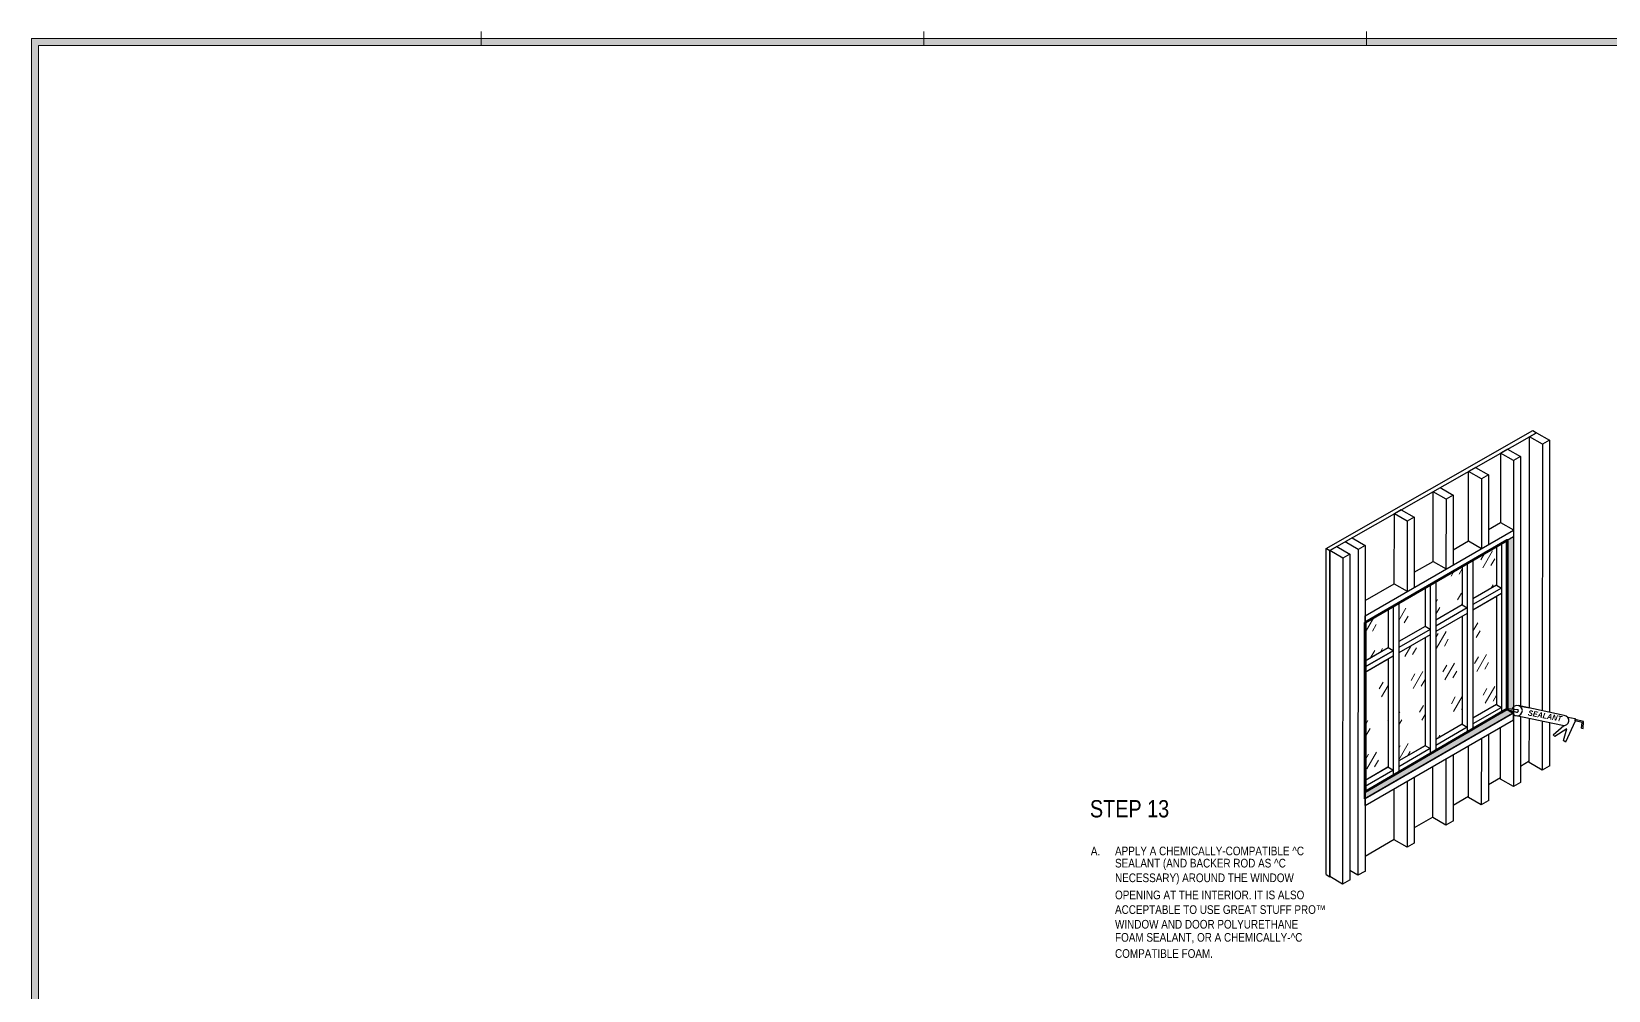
# Model space of a CAD drawing. Header units: inches. Extents: x -17.6 to 82.3, y -15.1 to 23.2.
# Drawn here: x 37.21 to 65.71, y 5.85 to 23.19 of the extents above; entities that cross this region are included whole.
import ezdxf

# ---------------------------------------------------------------- set-up
doc = ezdxf.new("R2010")
doc.units = ezdxf.units.IN
doc.header["$MEASUREMENT"] = 0
for name, color, linetype, lineweight in [('.ATI-DETAIL', 7, 'Continuous', 0), ('.ATI-HATCH', 7, 'Continuous', 0), ('.ATI-TEXT', 7, 'Continuous', 0), ('G-ANNO-TTLB', 7, 'Continuous', 0), ('TYVEK', 7, 'Continuous', 0), ('X-REF - TRACED', 7, 'Continuous', 0)]:
    doc.layers.add(name, color=color, linetype=linetype, lineweight=lineweight)

# ---------------------------------------------------------------- blocks, each defined once
blk = doc.blocks.new('Block_401')
at = {"layer": '.ATI-TEXT', "char_height": 0.2, "attachment_point": 7}
for s, insert in [('\\C18;\\c0;\\FArial Narrow|b0|i0|c1;\\H0.156250;\\W1.000000;A.', (56.358, 8.296)), ('\\C18;\\c0;\\FArial Narrow|b0|i0|c1;\\H0.156250;\\W1.000000;APPLY A CHEMICALLY-COMPATIBLE ^C', (56.795, 8.296)), ('\\C18;\\c0;\\FArial Narrow|b0|i0|c1;\\H0.156250;\\W1.000000;SEALANT (AND BACKER ROD AS ^C', (56.795, 8.031)), ('\\C18;\\c0;\\FArial Narrow|b0|i0|c1;\\H0.156250;\\W1.000000;NECESSARY) AROUND THE WINDOW ', (56.795, 7.766)), ('\\C18;\\c0;\\FArial Narrow|b0|i0|c1;\\H0.156250;\\W1.000000;OPENING AT THE INTERIOR. IT IS ALSO ', (56.795, 7.501)), ('\\C18;\\c0;\\FArial Narrow|b0|i0|c1;\\H0.156250;\\W1.000000;ACCEPTABLE TO USE GREAT STUFF PRO™ ', (56.795, 7.236)), ('\\C18;\\c0;\\FArial Narrow|b0|i0|c1;\\H0.156250;\\W1.000000;WINDOW AND DOOR POLYURETHANE ', (56.795, 6.971)), ('\\C18;\\c0;\\FArial Narrow|b0|i0|c1;\\H0.156250;\\W1.000000;FOAM SEALANT, OR A CHEMICALLY-^C', (56.795, 6.707)), ('\\C18;\\c0;\\FArial Narrow|b0|i0|c1;\\H0.156250;\\W1.000000;COMPATIBLE FOAM.', (56.795, 6.442))]:
    blk.add_mtext(s, dxfattribs=dict(at, insert=insert))
blk = doc.blocks.new('Block_424')
at = {"layer": '.ATI-DETAIL'}
for points, knots in [([(63.688, 13.879), (63.688, 13.879), (63.264, 13.634), (63.264, 13.634), (63.264, 13.634), (63.264, 12.936), (63.264, 12.936), (63.264, 12.936), (63.688, 13.18), (63.688, 13.18), (63.688, 13.18), (63.688, 13.261), (63.688, 13.261), (63.688, 13.261), (63.688, 13.879), (63.688, 13.879)], [0, 0, 0, 0, 1, 1, 1, 2, 2, 2, 3, 3, 3, 4, 4, 4, 5, 5, 5, 5]), ([(63.069, 13.109), (63.069, 13.109), (63.069, 13.521), (63.069, 13.521), (63.069, 13.521), (62.594, 13.247), (62.594, 13.247), (62.594, 13.247), (62.594, 12.548), (62.594, 12.548), (62.594, 12.548), (63.069, 12.823), (63.069, 12.823), (63.069, 12.823), (63.069, 13.109), (63.069, 13.109)], [0, 0, 0, 0, 1, 1, 1, 2, 2, 2, 3, 3, 3, 4, 4, 4, 5, 5, 5, 5]), ([(62.398, 13.134), (62.398, 13.134), (61.923, 12.86), (61.923, 12.86), (61.923, 12.86), (61.923, 12.161), (61.923, 12.161), (61.923, 12.161), (62.398, 12.435), (62.398, 12.435), (62.398, 12.435), (62.398, 12.516), (62.398, 12.516), (62.398, 12.516), (62.398, 13.134), (62.398, 13.134)], [0, 0, 0, 0, 1, 1, 1, 2, 2, 2, 3, 3, 3, 4, 4, 4, 5, 5, 5, 5]), ([(63.688, 12.975), (63.688, 12.975), (63.264, 12.73), (63.264, 12.73), (63.264, 12.73), (63.264, 10.78), (63.264, 10.78), (63.264, 10.78), (63.688, 11.025), (63.688, 11.025), (63.688, 11.025), (63.688, 12.975), (63.688, 12.975)], [0, 0, 0, 0, 1, 1, 1, 2, 2, 2, 3, 3, 3, 4, 4, 4, 4]), ([(61.728, 12.747), (61.728, 12.747), (61.313, 12.508), (61.313, 12.508), (61.313, 12.508), (61.313, 11.809), (61.313, 11.809), (61.313, 11.809), (61.728, 12.048), (61.728, 12.048), (61.728, 12.048), (61.728, 12.129), (61.728, 12.129), (61.728, 12.129), (61.728, 12.747), (61.728, 12.747)], [0, 0, 0, 0, 1, 1, 1, 2, 2, 2, 3, 3, 3, 4, 4, 4, 5, 5, 5, 5]), ([(63.069, 12.617), (63.069, 12.617), (62.594, 12.343), (62.594, 12.343), (62.594, 12.343), (62.594, 10.393), (62.594, 10.393), (62.594, 10.393), (63.069, 10.667), (63.069, 10.667), (63.069, 10.667), (63.069, 12.617), (63.069, 12.617)], [0, 0, 0, 0, 1, 1, 1, 2, 2, 2, 3, 3, 3, 4, 4, 4, 4]), ([(62.398, 12.23), (62.398, 12.23), (61.923, 11.956), (61.923, 11.956), (61.923, 11.956), (61.923, 10.006), (61.923, 10.006), (61.923, 10.006), (62.398, 10.28), (62.398, 10.28), (62.398, 10.28), (62.398, 12.23), (62.398, 12.23)], [0, 0, 0, 0, 1, 1, 1, 2, 2, 2, 3, 3, 3, 4, 4, 4, 4]), ([(61.728, 11.843), (61.728, 11.843), (61.313, 11.603), (61.313, 11.603), (61.313, 11.603), (61.313, 9.653), (61.313, 9.653), (61.313, 9.653), (61.728, 9.893), (61.728, 9.893), (61.728, 9.893), (61.728, 11.843), (61.728, 11.843)], [0, 0, 0, 0, 1, 1, 1, 2, 2, 2, 3, 3, 3, 4, 4, 4, 4])]:
    blk.add_open_spline(points, degree=3, knots=knots, dxfattribs=at)
at = {"layer": '.ATI-DETAIL', "color": 251, "lineweight": 0, "true_color": 0x5b5b5b}
for points in [[(63.405, 13.641), (63.405, 13.641), (63.47, 13.753), (63.47, 13.753)], [(63.444, 13.497), (63.444, 13.497), (63.619, 13.801), (63.619, 13.801)], [(62.87, 13.344), (62.87, 13.344), (62.925, 13.438), (62.925, 13.438)], [(63.013, 13.382), (63.013, 13.382), (63.069, 13.478), (63.069, 13.478)], [(63.587, 13.536), (63.587, 13.536), (63.657, 13.657), (63.657, 13.657)], [(63.592, 13.125), (63.592, 13.125), (63.629, 13.188), (63.629, 13.188)], [(62.594, 12.865), (62.594, 12.865), (62.625, 12.919), (62.625, 12.919)], [(62.985, 12.913), (62.985, 12.913), (63.055, 13.035), (63.055, 13.035)], [(63.047, 12.81), (63.047, 12.81), (63.069, 12.848), (63.069, 12.848)], [(61.313, 12.327), (61.313, 12.327), (61.47, 12.598), (61.47, 12.598)], [(61.923, 12.544), (61.923, 12.544), (62.051, 12.766), (62.051, 12.766)], [(62.02, 12.501), (62.02, 12.501), (62.09, 12.622), (62.09, 12.622)], [(62.594, 12.655), (62.594, 12.655), (62.663, 12.776), (62.663, 12.776)], [(61.446, 12.347), (61.446, 12.347), (61.516, 12.468), (61.516, 12.468)], [(62.594, 12.235), (62.594, 12.235), (62.635, 12.307), (62.635, 12.307)], [(62.604, 12.042), (62.604, 12.042), (62.779, 12.346), (62.779, 12.346)], [(63.264, 12.347), (63.264, 12.347), (63.352, 12.499), (63.352, 12.499)], [(63.321, 12.235), (63.321, 12.235), (63.391, 12.356), (63.391, 12.356)], [(61.418, 11.878), (61.418, 11.878), (61.488, 12), (61.488, 12)], [(61.592, 11.97), (61.592, 11.97), (61.631, 12.038), (61.631, 12.038)], [(62.03, 11.889), (62.03, 11.889), (62.141, 12.081), (62.141, 12.081)], [(62.173, 11.927), (62.173, 11.927), (62.243, 12.048), (62.243, 12.048)], [(62.747, 12.081), (62.747, 12.081), (62.817, 12.202), (62.817, 12.202)], [(62.719, 11.612), (62.719, 11.612), (62.789, 11.733), (62.789, 11.733)], [(62.757, 11.469), (62.757, 11.469), (62.932, 11.772), (62.932, 11.772)], [(63.293, 11.766), (63.293, 11.766), (63.363, 11.887), (63.363, 11.887)], [(63.331, 11.622), (63.331, 11.622), (63.506, 11.926), (63.506, 11.926)], [(63.475, 11.661), (63.475, 11.661), (63.545, 11.782), (63.545, 11.782)], [(61.571, 11.305), (61.571, 11.305), (61.641, 11.426), (61.641, 11.426)], [(62.145, 11.458), (62.145, 11.458), (62.215, 11.58), (62.215, 11.58)], [(62.184, 11.315), (62.184, 11.315), (62.359, 11.618), (62.359, 11.618)], [(62.327, 11.353), (62.327, 11.353), (62.397, 11.475), (62.397, 11.475)], [(62.901, 11.507), (62.901, 11.507), (62.971, 11.628), (62.971, 11.628)], [(61.61, 11.161), (61.61, 11.161), (61.728, 11.365), (61.728, 11.365)], [(62.873, 11.038), (62.873, 11.038), (62.943, 11.16), (62.943, 11.16)], [(62.911, 10.895), (62.911, 10.895), (63.069, 11.168), (63.069, 11.168)], [(63.446, 11.192), (63.446, 11.192), (63.516, 11.313), (63.516, 11.313)], [(63.485, 11.049), (63.485, 11.049), (63.66, 11.352), (63.66, 11.352)], [(63.628, 11.087), (63.628, 11.087), (63.688, 11.191), (63.688, 11.191)], [(61.923, 10.864), (61.923, 10.864), (61.939, 10.891), (61.939, 10.891)], [(62.299, 10.885), (62.299, 10.885), (62.369, 11.006), (62.369, 11.006)], [(62.337, 10.741), (62.337, 10.741), (62.398, 10.846), (62.398, 10.846)], [(63.055, 10.933), (63.055, 10.933), (63.069, 10.958), (63.069, 10.958)], [(61.313, 10.647), (61.313, 10.647), (61.365, 10.737), (61.365, 10.737)], [(61.333, 10.472), (61.333, 10.472), (61.403, 10.593), (61.403, 10.593)], [(61.725, 10.731), (61.725, 10.731), (61.728, 10.735), (61.728, 10.735)], [(61.923, 10.654), (61.923, 10.654), (61.977, 10.747), (61.977, 10.747)], [(61.923, 10.024), (61.923, 10.024), (62.092, 10.317), (62.092, 10.317)], [(61.923, 10.234), (61.923, 10.234), (61.949, 10.278), (61.949, 10.278)], [(62.635, 10.417), (62.635, 10.417), (62.666, 10.471), (62.666, 10.471)], [(61.313, 10.017), (61.313, 10.017), (61.375, 10.125), (61.375, 10.125)], [(61.344, 9.86), (61.344, 9.86), (61.519, 10.163), (61.519, 10.163)], [(61.487, 9.899), (61.487, 9.899), (61.557, 10.02), (61.557, 10.02)], [(62.089, 10.102), (62.089, 10.102), (62.131, 10.173), (62.131, 10.173)]]:
    blk.add_open_spline(points, degree=3, dxfattribs=at)

msp = doc.modelspace()

# ---------------------------------------------------------------- hatches: boundary and pattern name
at = {"layer": '.ATI-HATCH', "true_color": 0x808080, "transparency": 33554483}
msp.add_hatch(color=8, dxfattribs=at).paths.add_polyline_path([(63.98, 10.865), (63.98, 10.868), (63.869, 10.932), (63.767, 10.872), (63.249, 10.573), (63.145, 10.514), (62.578, 10.186), (61.299, 9.448), (61.299, 9.318)])
at = {"layer": 'G-ANNO-TTLB', "true_color": 0xff00ff, "transparency": 33554687}
h = msp.add_hatch(color=6, dxfattribs=at)
edge = h.paths.add_edge_path()
edge.add_spline(control_points=[(77.902, -11.061), (77.902, -11.061), (37.214, -11.061), (37.214, -11.061), (37.214, -11.061), (37.214, 23.064), (37.214, 23.064), (37.214, 23.064), (77.902, 23.064), (77.902, 23.064), (77.902, 23.064), (77.902, -11.061), (77.902, -11.061)], knot_values=[0, 0, 0, 0, 1, 1, 1, 2, 2, 2, 3, 3, 3, 4, 4, 4, 4], degree=3, periodic=0)
edge = h.paths.add_edge_path()
edge.add_spline(control_points=[(37.339, 22.939), (37.339, 22.939), (37.339, -10.936), (37.339, -10.936), (37.339, -10.936), (77.777, -10.936), (77.777, -10.936), (77.777, -10.936), (77.777, 22.939), (77.777, 22.939), (77.777, 22.939), (37.339, 22.939), (37.339, 22.939)], knot_values=[0, 0, 0, 0, 1, 1, 1, 2, 2, 2, 3, 3, 3, 4, 4, 4, 4], degree=3, periodic=0)
edge.add_line((37.339, 22.939), (37.339, 22.939))
at = {"layer": 'TYVEK', "true_color": 0x848484, "transparency": 33554483}
msp.add_hatch(color=252, dxfattribs=at).paths.add_polyline_path([(63.995, 14.057), (63.884, 13.992), (63.884, 10.932), (63.993, 10.868)])

# ---------------------------------------------------------------- linework, layer by layer
at = {"layer": '.ATI-HATCH'}
msp.add_lwpolyline([(63.98, 10.865), (63.98, 10.868), (63.869, 10.932), (63.767, 10.872), (63.249, 10.573), (63.145, 10.514), (62.578, 10.186), (61.299, 9.448), (61.299, 9.318)], close=True, dxfattribs=at)
at = {"layer": 'G-ANNO-TTLB', "color": 6, "lineweight": 9, "true_color": 0xff00ff}
for p, q in [((45.339, 22.939), (45.339, 23.189)), ((53.339, 22.939), (53.339, 23.189)), ((61.339, 22.939), (61.339, 23.189)), ((77.902, 23.064), (37.214, 23.064)), ((37.214, 23.064), (37.214, -11.061)), ((77.777, 22.939), (37.339, 22.939)), ((37.339, 22.939), (37.339, -10.936)), ((37.339, 22.939), (77.777, 22.939)), ((37.339, -10.936), (37.339, 22.939))]:
    msp.add_line(p, q, dxfattribs=at)
at = {"layer": 'G-ANNO-TTLB', "color": 18, "lineweight": 0, "true_color": 0x000000}
msp.add_lwpolyline([(37.339, -10.936), (37.339, 22.939), (77.777, 22.939), (77.777, -10.936)], close=True, dxfattribs=at)
at = {"layer": 'G-ANNO-TTLB'}
for points in [[(77.902, -11.061), (77.902, -11.061), (37.214, -11.061), (37.214, -11.061), (37.214, -11.061), (37.214, 23.064), (37.214, 23.064), (37.214, 23.064), (77.902, 23.064), (77.902, 23.064), (77.902, 23.064), (77.902, -11.061), (77.902, -11.061)], [(37.339, 22.939), (37.339, 22.939), (37.339, -10.936), (37.339, -10.936), (37.339, -10.936), (77.777, -10.936), (77.777, -10.936), (77.777, -10.936), (77.777, 22.939), (77.777, 22.939), (77.777, 22.939), (37.339, 22.939), (37.339, 22.939)]]:
    msp.add_open_spline(points, degree=3, knots=[0, 0, 0, 0, 1, 1, 1, 2, 2, 2, 3, 3, 3, 4, 4, 4, 4], dxfattribs=at)
at = {"layer": 'TYVEK', "color": 18, "lineweight": 25, "true_color": 0x000000}
for p, q in [((60.611, 13.844), (64.344, 15.976)), ((64.344, 15.976), (64.411, 15.937)), ((64.283, 10.962), (64.286, 15.865)), ((64.411, 15.937), (64.286, 15.865)), ((64.519, 15.73), (64.286, 15.865)), ((64.411, 15.937), (64.644, 15.802)), ((64.519, 15.73), (64.516, 10.911)), ((64.644, 15.802), (64.519, 15.73)), ((64.644, 15.802), (64.644, 10.884)), ((63.888, 15.639), (63.763, 15.567)), ((63.996, 15.432), (63.763, 15.567)), ((63.763, 15.567), (63.763, 14.315)), ((63.888, 15.639), (64.122, 15.504)), ((63.996, 15.432), (63.993, 9.54)), ((64.122, 15.504), (64.122, 10.996)), ((63.184, 13.981), (63.185, 15.237)), ((63.31, 15.309), (63.185, 15.237)), ((63.418, 15.102), (63.185, 15.237)), ((63.31, 15.309), (63.543, 15.174)), ((63.543, 15.174), (63.418, 15.102)), ((63.543, 15.174), (63.543, 13.917)), ((62.543, 13.611), (62.544, 14.871)), ((62.669, 14.943), (62.544, 14.871)), ((62.777, 14.736), (62.544, 14.871)), ((62.669, 14.945), (62.903, 14.81)), ((63.418, 15.102), (63.417, 13.844)), ((61.968, 14.543), (61.843, 14.471)), ((61.968, 14.543), (62.202, 14.408)), ((62.777, 14.736), (62.776, 13.474)), ((62.903, 14.808), (62.778, 14.736)), ((62.903, 14.808), (62.903, 13.547)), ((61.842, 13.206), (61.843, 14.471)), ((62.076, 14.336), (61.843, 14.471)), ((62.076, 14.336), (62.075, 13.069)), ((62.202, 14.408), (62.077, 14.336)), ((62.202, 14.408), (62.202, 13.142)), ((63.543, 14.188), (63.763, 14.315)), ((63.763, 14.315), (63.997, 14.18)), ((61.079, 14.035), (60.954, 13.963)), ((61.079, 14.035), (61.313, 13.9)), ((61.313, 12.629), (63.996, 14.178)), ((63.996, 14.057), (61.313, 12.508)), ((62.903, 13.819), (63.184, 13.981)), ((63.184, 13.981), (63.418, 13.846)), ((60.611, 7.95), (60.611, 13.844)), ((60.614, 13.842), (60.677, 13.805)), ((60.674, 7.913), (60.677, 13.805)), ((60.802, 13.877), (60.677, 13.805)), ((60.911, 13.67), (60.677, 13.805)), ((60.802, 13.877), (61.036, 13.742)), ((61.036, 13.742), (60.911, 13.67)), ((61.188, 13.828), (60.954, 13.963)), ((61.036, 13.742), (61.036, 7.85)), ((61.188, 13.828), (61.184, 7.936)), ((61.313, 13.9), (61.188, 13.828)), ((61.313, 13.9), (61.313, 8.007)), ((60.911, 13.67), (60.907, 7.778)), ((62.202, 13.414), (62.543, 13.611)), ((62.543, 13.611), (62.777, 13.476)), ((61.313, 12.901), (61.842, 13.206)), ((61.842, 13.206), (62.076, 13.071)), ((61.313, 12.508), (61.313, 12.629)), ((63.996, 10.867), (61.313, 9.317)), ((63.996, 10.867), (63.883, 10.932)), ((63.995, 10.745), (63.996, 10.867)), ((61.313, 9.196), (63.995, 10.745)), ((63.759, 9.675), (63.76, 10.609)), ((64.122, 10.803), (64.122, 9.614)), ((64.516, 10.721), (64.515, 9.838)), ((64.644, 10.695), (64.644, 9.91)), ((63.181, 9.345), (63.182, 10.275)), ((63.415, 10.41), (63.414, 9.21)), ((63.543, 10.484), (63.543, 9.281)), ((62.774, 10.04), (62.774, 8.844)), ((62.903, 10.114), (62.903, 8.915)), ((62.202, 9.709), (62.202, 8.515)), ((62.54, 8.979), (62.541, 9.905)), ((64.515, 9.838), (64.282, 9.973)), ((64.64, 9.91), (64.515, 9.838)), ((61.839, 8.579), (61.84, 9.501)), ((62.073, 9.635), (62.073, 8.444)), ((63.993, 9.54), (63.759, 9.675)), ((64.122, 9.614), (63.993, 9.54)), ((61.313, 9.196), (61.313, 9.317)), ((63.414, 9.21), (63.181, 9.345)), ((63.539, 9.281), (63.414, 9.21)), ((62.774, 8.844), (62.54, 8.979)), ((62.899, 8.915), (62.774, 8.844)), ((62.073, 8.444), (61.839, 8.579)), ((62.198, 8.515), (62.073, 8.444)), ((61.184, 7.936), (61.036, 8.021)), ((61.309, 8.007), (61.184, 7.936)), ((60.611, 7.95), (60.677, 7.911)), ((60.907, 7.778), (60.674, 7.913)), ((61.032, 7.85), (60.907, 7.778))]:
    msp.add_line(p, q, dxfattribs=at)
at = {"layer": 'TYVEK', "color": 2, "lineweight": 25, "true_color": 0xffff00}
for p, q in [((60.677, 13.805), (64.411, 15.937)), ((60.677, 13.805), (60.677, 7.911)), ((64.282, 9.998), (64.122, 9.905)), ((63.759, 9.696), (63.543, 9.571)), ((63.181, 9.361), (62.903, 9.2)), ((62.54, 8.99), (62.202, 8.794)), ((61.839, 8.584), (61.313, 8.279))]:
    msp.add_line(p, q, dxfattribs=at)
at = {"layer": 'TYVEK', "color": 1, "lineweight": 25, "true_color": 0xff0000}
for p, q in [((64.286, 15.865), (64.286, 15.866)), ((63.884, 10.933), (63.884, 13.992)), ((63.688, 13.879), (63.688, 13.261)), ((63.781, 13.933), (63.781, 10.872)), ((63.069, 13.521), (63.069, 13.109)), ((63.161, 13.575), (63.161, 10.514)), ((63.264, 13.634), (63.264, 10.574)), ((62.398, 13.134), (62.398, 12.516)), ((62.49, 13.188), (62.49, 10.127)), ((62.594, 13.247), (62.594, 10.187)), ((63.069, 13.109), (63.069, 12.823)), ((63.688, 13.18), (63.264, 12.936)), ((63.781, 13.127), (63.264, 12.829)), ((63.688, 13.261), (63.688, 13.18)), ((63.688, 13.18), (63.781, 13.127)), ((61.923, 12.86), (61.923, 9.8)), ((63.781, 13.028), (63.264, 12.73)), ((63.688, 12.975), (63.688, 11.023)), ((61.728, 12.747), (61.728, 12.129)), ((61.82, 12.801), (61.82, 9.74)), ((63.069, 12.823), (62.594, 12.548)), ((63.161, 12.769), (62.594, 12.442)), ((63.161, 12.67), (62.594, 12.343)), ((63.069, 12.823), (63.161, 12.769)), ((63.069, 12.617), (63.069, 10.665)), ((62.398, 12.435), (61.923, 12.161)), ((62.49, 12.382), (61.923, 12.055)), ((62.49, 12.283), (61.923, 11.956)), ((62.398, 12.516), (62.398, 12.435)), ((62.49, 12.382), (62.398, 12.435)), ((61.728, 12.048), (61.304, 11.804)), ((61.82, 11.995), (61.304, 11.697)), ((61.304, 11.697), (61.82, 11.995)), ((61.728, 12.129), (61.728, 12.048)), ((61.82, 11.995), (61.728, 12.048)), ((62.398, 12.23), (62.398, 10.278)), ((61.82, 11.896), (61.304, 11.598)), ((61.728, 11.843), (61.728, 9.891)), ((63.687, 11.024), (63.263, 10.779)), ((63.779, 10.971), (63.263, 10.672)), ((63.781, 10.872), (63.263, 10.573)), ((63.687, 11.024), (63.779, 10.971)), ((63.781, 10.872), (63.884, 10.933)), ((64.122, 10.996), (64.283, 10.962)), ((63.067, 10.666), (62.592, 10.392)), ((63.159, 10.613), (62.592, 10.285)), ((63.067, 10.666), (63.159, 10.613)), ((63.159, 10.514), (63.264, 10.574)), ((62.397, 10.279), (61.922, 10.005)), ((62.489, 10.226), (62.397, 10.279)), ((63.159, 10.514), (62.592, 10.186)), ((61.313, 9.448), (62.594, 10.187)), ((62.489, 10.226), (61.922, 9.898)), ((61.726, 9.892), (61.313, 9.653)), ((61.313, 9.547), (61.818, 9.839)), ((61.818, 9.839), (61.726, 9.892))]:
    msp.add_line(p, q, dxfattribs=at)
at = {"layer": 'TYVEK', "color": 254, "lineweight": 25, "true_color": 0xd6d6d6}
msp.add_line((64.282, 9.974), (64.283, 10.769), dxfattribs=at)
at = {"layer": 'TYVEK', "color": 18, "lineweight": 25, "true_color": 0x000000}
msp.add_lwpolyline([(63.888, 15.639), (64.122, 15.504), (63.997, 15.432)], dxfattribs=at)
at = {"layer": 'TYVEK', "color": 18, "lineweight": 80, "true_color": 0x000000}
msp.add_lwpolyline([(61.313, 12.508), (63.884, 13.992), (63.884, 10.948), (61.313, 9.448), (61.313, 12.508)], dxfattribs=at)
at = {"layer": 'TYVEK'}
msp.add_lwpolyline([(63.995, 14.057), (63.884, 13.992), (63.884, 10.932), (63.993, 10.868)], close=True, dxfattribs=at)
at = {"layer": 'X-REF - TRACED', "color": 1, "lineweight": 25, "true_color": 0xff0000}
for p, q in [((63.889, 10.932), (64.048, 10.885)), ((63.893, 10.952), (64.073, 10.932)), ((64.911, 10.827), (64.081, 11.005)), ((64.881, 10.646), (64.045, 10.818)), ((64.715, 10.473), (64.905, 10.642)), ((64.958, 10.584), (64.74, 10.444)), ((64.902, 10.375), (64.958, 10.584)), ((65.108, 10.723), (64.936, 10.345)), ((64.978, 10.795), (65.113, 10.768)), ((65.113, 10.768), (65.108, 10.723)), ((65.109, 10.731), (65.112, 10.755)), ((65.234, 10.7), (65.109, 10.731)), ((65.261, 10.719), (65.112, 10.755)), ((65.226, 10.594), (65.234, 10.7)), ((65.226, 10.594), (65.252, 10.593)), ((65.252, 10.593), (65.261, 10.719)), ((64.74, 10.444), (64.715, 10.473)), ((64.936, 10.345), (64.902, 10.375))]:
    msp.add_line(p, q, dxfattribs=at)
msp.add_circle((63.891, 10.942), 0.01, dxfattribs=at)
for points, knots in [([(63.966, 10.909), (63.967, 10.857), (64.011, 10.816), (64.064, 10.817), (64.116, 10.819), (64.157, 10.863), (64.156, 10.915), (64.154, 10.967), (64.11, 11.009), (64.058, 11.007), (64.018, 11.006), (63.984, 10.98), (63.971, 10.943)], [0, 0, 0, 0, 1, 1, 1, 2, 2, 2, 3, 3, 3, 4, 4, 4, 4]), ([(64.048, 10.885), (64.06, 10.879), (64.075, 10.884), (64.082, 10.898), (64.088, 10.911), (64.084, 10.926), (64.073, 10.932)], [0, 0, 0, 0, 1, 1, 1, 2, 2, 2, 2]), ([(64.881, 10.646), (64.938, 10.636), (64.99, 10.669), (64.998, 10.72), (65.006, 10.77), (64.967, 10.818), (64.911, 10.827)], [0, 0, 0, 0, 1, 1, 1, 2, 2, 2, 2])]:
    msp.add_open_spline(points, degree=3, knots=knots, dxfattribs=at)

# ---------------------------------------------------------------- block references
at = {"layer": '.ATI-DETAIL'}
msp.add_blockref('Block_424', (0, 0), dxfattribs=at)
at = {"layer": '.ATI-TEXT'}
msp.add_blockref('Block_401', (0, 0), dxfattribs=at)

# ---------------------------------------------------------------- texts
at = {"layer": '.ATI-TEXT', "insert": (56.341, 8.979), "char_height": 0.2, "attachment_point": 7}
msp.add_mtext('\\C18;\\c0;\\FArial Narrow|b0|i0|c1;\\H0.312500;\\W1.000000;STEP 13', dxfattribs=at)
at = {"layer": 'TYVEK', "insert": (64.252, 10.825), "char_height": 0.2, "attachment_point": 7, "rotation": 349.5335}
msp.add_mtext('\\C252;\\c8684676;\\FArial Narrow Bold Italic|b1|i1|c1;\\H0.100215;\\W0.994519;SEALANT', dxfattribs=at)

doc.saveas('drawing.dxf')
